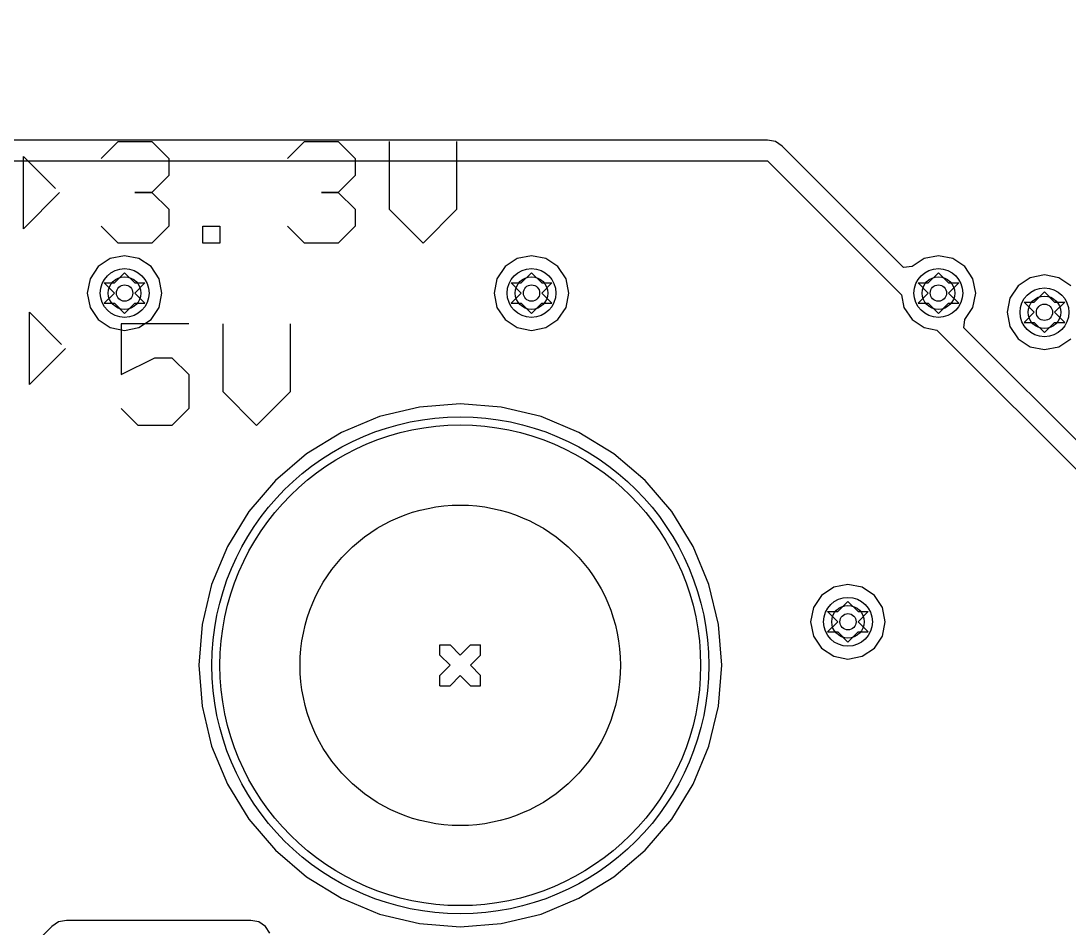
# Model space of a CAD drawing. Header units: millimetres. Extents: x 7.3 to 18.4, y 2.4 to 9.4.
# Drawn here: x 9.849 to 10.364, y 3.288 to 3.734 of the extents above; entities that cross this region are included whole.
import ezdxf

# ---------------------------------------------------------------- set-up
doc = ezdxf.new("R2010")
doc.units = ezdxf.units.MM
doc.header["$MEASUREMENT"] = 0
for name, color, linetype in [('BottomLayer', 5, 'Continuous'), ('BottomSolder', 6, 'Continuous'), ('DrillDrawing', 1, 'Continuous'), ('Mechanical1', 6, 'Continuous'), ('MidLayer1', 16, 'Continuous'), ('MidLayer2', 76, 'Continuous'), ('MultiLayer', 9, 'Continuous'), ('PadHoleLayer', 156, 'Continuous'), ('TopLayer', 1, 'Continuous'), ('TopOverlay', 2, 'Continuous'), ('TopSolder', 216, 'Continuous'), ('ViaHoleLayer', 16, 'Continuous')]:
    doc.layers.add(name, color=color, linetype=linetype)

msp = doc.modelspace()

# ---------------------------------------------------------------- linework, layer by layer
at = {"layer": 'BottomLayer'}
for p, q in [((10.065, 3.54555), (10.0449, 3.54397)), ((10.0851, 3.54397), (10.065, 3.54555)), ((10.02529, 3.53926), (10.00666, 3.53155)), ((10.0449, 3.54397), (10.02529, 3.53926)), ((10.10471, 3.53926), (10.0851, 3.54397)), ((10.12334, 3.53155), (10.10471, 3.53926)), ((10.00666, 3.53155), (9.98947, 3.52101)), ((10.14053, 3.52101), (10.12334, 3.53155)), ((9.98947, 3.52101), (9.97413, 3.50791)), ((10.15587, 3.50791), (10.14053, 3.52101)), ((9.97413, 3.50791), (9.96104, 3.49258)), ((10.16896, 3.49258), (10.15587, 3.50791)), ((9.96104, 3.49258), (9.9505, 3.47539)), ((10.1795, 3.47539), (10.16896, 3.49258)), ((9.9505, 3.47539), (9.94278, 3.45676)), ((10.18722, 3.45676), (10.1795, 3.47539)), ((9.94278, 3.45676), (9.93808, 3.43715)), ((10.19192, 3.43715), (10.18722, 3.45676)), ((9.93808, 3.43715), (9.93649, 3.41705)), ((10.19351, 3.41705), (10.19192, 3.43715)), ((9.93649, 3.41705), (9.93808, 3.39694)), ((10.19192, 3.39694), (10.19351, 3.41705)), ((9.93808, 3.39694), (9.94278, 3.37734)), ((10.18722, 3.37734), (10.19192, 3.39694)), ((9.94278, 3.37734), (9.9505, 3.35871)), ((10.1795, 3.35871), (10.18722, 3.37734)), ((9.9505, 3.35871), (9.96104, 3.34151)), ((10.16896, 3.34151), (10.1795, 3.35871)), ((9.96104, 3.34151), (9.97413, 3.32618)), ((10.15587, 3.32618), (10.16896, 3.34151)), ((9.97413, 3.32618), (9.98947, 3.31308)), ((10.14053, 3.31308), (10.15587, 3.32618)), ((9.98947, 3.31308), (10.00666, 3.30255)), ((10.12334, 3.30255), (10.14053, 3.31308)), ((10.00666, 3.30255), (10.02529, 3.29483)), ((10.10471, 3.29483), (10.12334, 3.30255)), ((10.02529, 3.29483), (10.0449, 3.29012)), ((10.0851, 3.29012), (10.10471, 3.29483)), ((10.0449, 3.29012), (10.065, 3.28854)), ((10.065, 3.28854), (10.0851, 3.29012))]:
    msp.add_line(p, q, dxfattribs=at)
for centre, radius in [((9.9, 3.6), 0.008), ((10.1, 3.6), 0.008), ((10.3, 3.6), 0.008), ((10.35214, 3.59054), 0.008), ((10.065, 3.41705), 0.11811), ((10.25555, 3.43846), 0.008)]:
    msp.add_circle(centre, radius, dxfattribs=at)
at = {"layer": 'BottomSolder'}
for centre, radius in [((9.9, 3.6), 0.012), ((10.1, 3.6), 0.012), ((10.3, 3.6), 0.012), ((10.35214, 3.59054), 0.012), ((10.065, 3.41705), 0.12211), ((10.25555, 3.43846), 0.012)]:
    msp.add_circle(centre, radius, dxfattribs=at)
at = {"layer": 'DrillDrawing'}
for p, q in [((9.895, 3.605), (9.9, 3.61)), ((9.9, 3.61), (9.905, 3.605)), ((10.095, 3.605), (10.1, 3.61)), ((10.1, 3.61), (10.105, 3.605)), ((10.295, 3.605), (10.3, 3.61)), ((10.3, 3.61), (10.305, 3.605)), ((9.89, 3.605), (9.895, 3.6)), ((9.89, 3.605), (9.895, 3.605)), ((9.905, 3.605), (9.91, 3.605)), ((9.905, 3.6), (9.91, 3.605)), ((10.09, 3.605), (10.095, 3.6)), ((10.09, 3.605), (10.095, 3.605)), ((10.105, 3.605), (10.11, 3.605)), ((10.105, 3.6), (10.11, 3.605)), ((10.29, 3.605), (10.295, 3.6)), ((10.29, 3.605), (10.295, 3.605)), ((10.305, 3.605), (10.31, 3.605)), ((10.305, 3.6), (10.31, 3.605)), ((9.89, 3.595), (9.895, 3.6)), ((9.905, 3.6), (9.91, 3.595)), ((10.09, 3.595), (10.095, 3.6)), ((10.105, 3.6), (10.11, 3.595)), ((10.29, 3.595), (10.295, 3.6)), ((10.305, 3.6), (10.31, 3.595)), ((10.34714, 3.59554), (10.35214, 3.60054)), ((10.35214, 3.60054), (10.35714, 3.59554)), ((9.89, 3.595), (9.895, 3.595)), ((9.895, 3.595), (9.9, 3.59)), ((9.9, 3.59), (9.905, 3.595)), ((9.905, 3.595), (9.91, 3.595)), ((10.09, 3.595), (10.095, 3.595)), ((10.095, 3.595), (10.1, 3.59)), ((10.1, 3.59), (10.105, 3.595)), ((10.105, 3.595), (10.11, 3.595)), ((10.29, 3.595), (10.295, 3.595)), ((10.295, 3.595), (10.3, 3.59)), ((10.3, 3.59), (10.305, 3.595)), ((10.305, 3.595), (10.31, 3.595)), ((10.34214, 3.59554), (10.34714, 3.59054)), ((10.34214, 3.59554), (10.34714, 3.59554)), ((10.35714, 3.59554), (10.36214, 3.59554)), ((10.35714, 3.59054), (10.36214, 3.59554)), ((10.34214, 3.58554), (10.34714, 3.59054)), ((10.34214, 3.58554), (10.34714, 3.58554)), ((10.34714, 3.58554), (10.35214, 3.58054)), ((10.35214, 3.58054), (10.35714, 3.58554)), ((10.35714, 3.59054), (10.36214, 3.58554)), ((10.35714, 3.58554), (10.36214, 3.58554)), ((10.25055, 3.44346), (10.25555, 3.44846)), ((10.25555, 3.44846), (10.26055, 3.44346)), ((10.24555, 3.44346), (10.25055, 3.43846)), ((10.24555, 3.44346), (10.25055, 3.44346)), ((10.26055, 3.44346), (10.26555, 3.44346)), ((10.26055, 3.43846), (10.26555, 3.44346)), ((10.24555, 3.43346), (10.25055, 3.43846)), ((10.26055, 3.43846), (10.26555, 3.43346)), ((10.24555, 3.43346), (10.25055, 3.43346)), ((10.25055, 3.43346), (10.25555, 3.42846)), ((10.25555, 3.42846), (10.26055, 3.43346)), ((10.26055, 3.43346), (10.26555, 3.43346)), ((10.055, 3.42205), (10.055, 3.42705)), ((10.055, 3.42705), (10.06, 3.42705)), ((10.06, 3.42705), (10.065, 3.42205)), ((10.065, 3.42205), (10.07, 3.42705)), ((10.07, 3.42705), (10.075, 3.42705)), ((10.075, 3.42205), (10.075, 3.42705)), ((10.055, 3.42205), (10.06, 3.41705)), ((10.07, 3.41705), (10.075, 3.42205)), ((10.055, 3.41205), (10.06, 3.41705)), ((10.07, 3.41705), (10.075, 3.41205)), ((10.055, 3.40705), (10.055, 3.41205)), ((10.06, 3.40705), (10.065, 3.41205)), ((10.065, 3.41205), (10.07, 3.40705)), ((10.075, 3.40705), (10.075, 3.41205)), ((10.055, 3.40705), (10.06, 3.40705)), ((10.07, 3.40705), (10.075, 3.40705))]:
    msp.add_line(p, q, dxfattribs=at)
at = {"layer": 'Mechanical1'}
msp.add_circle((9.37681, 4.09921), 1.5748, dxfattribs=at)
at = {"layer": 'MidLayer1'}
for p, q in [((10.065, 3.54555), (10.0449, 3.54397)), ((10.0851, 3.54397), (10.065, 3.54555)), ((10.02529, 3.53926), (10.00666, 3.53155)), ((10.0449, 3.54397), (10.02529, 3.53926)), ((10.10471, 3.53926), (10.0851, 3.54397)), ((10.12334, 3.53155), (10.10471, 3.53926)), ((10.00666, 3.53155), (9.98947, 3.52101)), ((10.14053, 3.52101), (10.12334, 3.53155)), ((9.98947, 3.52101), (9.97413, 3.50791)), ((10.15587, 3.50791), (10.14053, 3.52101)), ((9.97413, 3.50791), (9.96104, 3.49258)), ((10.16896, 3.49258), (10.15587, 3.50791)), ((9.96104, 3.49258), (9.9505, 3.47539)), ((10.1795, 3.47539), (10.16896, 3.49258)), ((9.9505, 3.47539), (9.94278, 3.45676)), ((10.18722, 3.45676), (10.1795, 3.47539)), ((9.94278, 3.45676), (9.93808, 3.43715)), ((10.19192, 3.43715), (10.18722, 3.45676)), ((9.93808, 3.43715), (9.93649, 3.41705)), ((10.19351, 3.41705), (10.19192, 3.43715)), ((9.93649, 3.41705), (9.93808, 3.39694)), ((10.19192, 3.39694), (10.19351, 3.41705)), ((9.93808, 3.39694), (9.94278, 3.37734)), ((10.18722, 3.37734), (10.19192, 3.39694)), ((9.94278, 3.37734), (9.9505, 3.35871)), ((10.1795, 3.35871), (10.18722, 3.37734)), ((9.9505, 3.35871), (9.96104, 3.34151)), ((10.16896, 3.34151), (10.1795, 3.35871)), ((9.96104, 3.34151), (9.97413, 3.32618)), ((10.15587, 3.32618), (10.16896, 3.34151)), ((9.97413, 3.32618), (9.98947, 3.31308)), ((10.14053, 3.31308), (10.15587, 3.32618)), ((9.98947, 3.31308), (10.00666, 3.30255)), ((10.12334, 3.30255), (10.14053, 3.31308)), ((10.00666, 3.30255), (10.02529, 3.29483)), ((10.10471, 3.29483), (10.12334, 3.30255)), ((10.02529, 3.29483), (10.0449, 3.29012)), ((10.0851, 3.29012), (10.10471, 3.29483)), ((10.0449, 3.29012), (10.065, 3.28854)), ((10.065, 3.28854), (10.0851, 3.29012))]:
    msp.add_line(p, q, dxfattribs=at)
for centre, radius in [((9.9, 3.6), 0.008), ((10.1, 3.6), 0.008), ((10.3, 3.6), 0.008), ((10.35214, 3.59054), 0.008), ((10.065, 3.41705), 0.11811), ((10.25555, 3.43846), 0.008)]:
    msp.add_circle(centre, radius, dxfattribs=at)
at = {"layer": 'MidLayer2'}
for p, q in [((10.216, 3.6752), (9.84256, 3.6752)), ((10.2199, 3.67442), (10.216, 3.6752)), ((10.22321, 3.67221), (10.2199, 3.67442)), ((10.28285, 3.61257), (10.22321, 3.67221)), ((9.642, 3.665), (10.216, 3.665)), ((10.216, 3.665), (10.28181, 3.59919)), ((9.89298, 3.61696), (9.88702, 3.61298)), ((9.9, 3.61835), (9.89298, 3.61696)), ((9.90702, 3.61696), (9.9, 3.61835)), ((9.91298, 3.61298), (9.90702, 3.61696)), ((10.09298, 3.61696), (10.08702, 3.61298)), ((10.1, 3.61835), (10.09298, 3.61696)), ((10.10702, 3.61696), (10.1, 3.61835)), ((10.11298, 3.61298), (10.10702, 3.61696)), ((10.29298, 3.61696), (10.28702, 3.61298)), ((10.3, 3.61835), (10.29298, 3.61696)), ((10.30702, 3.61696), (10.3, 3.61835)), ((10.31298, 3.61298), (10.30702, 3.61696)), ((9.88702, 3.61298), (9.88304, 3.60702)), ((9.91696, 3.60702), (9.91298, 3.61298)), ((10.08702, 3.61298), (10.08304, 3.60702)), ((10.11696, 3.60702), (10.11298, 3.61298)), ((10.28702, 3.61298), (10.28285, 3.61257)), ((10.31696, 3.60702), (10.31298, 3.61298)), ((9.88304, 3.60702), (9.88165, 3.6)), ((9.91835, 3.6), (9.91696, 3.60702)), ((10.08304, 3.60702), (10.08165, 3.6)), ((10.11835, 3.6), (10.11696, 3.60702)), ((10.31835, 3.6), (10.31696, 3.60702)), ((10.34512, 3.6075), (10.33916, 3.60352)), ((10.35214, 3.6089), (10.34512, 3.6075)), ((10.35916, 3.6075), (10.35214, 3.6089)), ((10.36512, 3.60352), (10.35916, 3.6075)), ((10.33916, 3.60352), (10.33518, 3.59757)), ((9.88165, 3.6), (9.88304, 3.59298)), ((9.91696, 3.59298), (9.91835, 3.6)), ((10.08165, 3.6), (10.08304, 3.59298)), ((10.11696, 3.59298), (10.11835, 3.6)), ((10.28181, 3.59919), (10.28304, 3.59298)), ((10.31696, 3.59298), (10.31835, 3.6)), ((10.33518, 3.59757), (10.33379, 3.59054)), ((9.88304, 3.59298), (9.88702, 3.58702)), ((9.91298, 3.58702), (9.91696, 3.59298)), ((10.08304, 3.59298), (10.08702, 3.58702)), ((10.11298, 3.58702), (10.11696, 3.59298)), ((10.28304, 3.59298), (10.28702, 3.58702)), ((10.31298, 3.58702), (10.31696, 3.59298)), ((9.88702, 3.58702), (9.89298, 3.58304)), ((9.90702, 3.58304), (9.91298, 3.58702)), ((10.08702, 3.58702), (10.09298, 3.58304)), ((10.10702, 3.58304), (10.11298, 3.58702)), ((10.28702, 3.58702), (10.29298, 3.58304)), ((10.31257, 3.58285), (10.31298, 3.58702)), ((10.33379, 3.59054), (10.33518, 3.58352)), ((9.89298, 3.58304), (9.9, 3.58165)), ((9.9, 3.58165), (9.90702, 3.58304)), ((10.09298, 3.58304), (10.1, 3.58165)), ((10.1, 3.58165), (10.10702, 3.58304)), ((10.29298, 3.58304), (10.29919, 3.58181)), ((10.29919, 3.58181), (10.50028, 3.38072)), ((10.50749, 3.38793), (10.31257, 3.58285)), ((10.33518, 3.58352), (10.33916, 3.57757)), ((10.33916, 3.57757), (10.34512, 3.57359)), ((10.35916, 3.57359), (10.36512, 3.57757)), ((10.34512, 3.57359), (10.35214, 3.57219)), ((10.35214, 3.57219), (10.35916, 3.57359)), ((10.065, 3.54555), (10.0449, 3.54397)), ((10.0851, 3.54397), (10.065, 3.54555)), ((10.02529, 3.53926), (10.00666, 3.53155)), ((10.0449, 3.54397), (10.02529, 3.53926)), ((10.10471, 3.53926), (10.0851, 3.54397)), ((10.12334, 3.53155), (10.10471, 3.53926)), ((10.00666, 3.53155), (9.98947, 3.52101)), ((10.14053, 3.52101), (10.12334, 3.53155)), ((9.98947, 3.52101), (9.97413, 3.50791)), ((10.15587, 3.50791), (10.14053, 3.52101)), ((9.97413, 3.50791), (9.96104, 3.49258)), ((10.16896, 3.49258), (10.15587, 3.50791)), ((9.96104, 3.49258), (9.9505, 3.47539)), ((10.1795, 3.47539), (10.16896, 3.49258)), ((9.9505, 3.47539), (9.94278, 3.45676)), ((10.18722, 3.45676), (10.1795, 3.47539)), ((9.94278, 3.45676), (9.93808, 3.43715)), ((10.19192, 3.43715), (10.18722, 3.45676)), ((10.25555, 3.45682), (10.24853, 3.45542)), ((10.26257, 3.45542), (10.25555, 3.45682)), ((10.24853, 3.45542), (10.24257, 3.45144)), ((10.26853, 3.45144), (10.26257, 3.45542)), ((10.24257, 3.45144), (10.2386, 3.44549)), ((10.27251, 3.44549), (10.26853, 3.45144)), ((10.2386, 3.44549), (10.2372, 3.43846)), ((10.2739, 3.43846), (10.27251, 3.44549)), ((9.93808, 3.43715), (9.93649, 3.41705)), ((10.19351, 3.41705), (10.19192, 3.43715)), ((10.2372, 3.43846), (10.2386, 3.43144)), ((10.27251, 3.43144), (10.2739, 3.43846)), ((10.2386, 3.43144), (10.24257, 3.42549)), ((10.26853, 3.42549), (10.27251, 3.43144)), ((10.24257, 3.42549), (10.24853, 3.42151)), ((10.24853, 3.42151), (10.25555, 3.42011)), ((10.25555, 3.42011), (10.26257, 3.42151)), ((10.26257, 3.42151), (10.26853, 3.42549)), ((9.93649, 3.41705), (9.93808, 3.39694)), ((10.19192, 3.39694), (10.19351, 3.41705)), ((9.93808, 3.39694), (9.94278, 3.37734)), ((10.18722, 3.37734), (10.19192, 3.39694)), ((9.94278, 3.37734), (9.9505, 3.35871)), ((10.1795, 3.35871), (10.18722, 3.37734)), ((9.9505, 3.35871), (9.96104, 3.34151)), ((10.16896, 3.34151), (10.1795, 3.35871)), ((9.96104, 3.34151), (9.97413, 3.32618)), ((10.15587, 3.32618), (10.16896, 3.34151)), ((9.97413, 3.32618), (9.98947, 3.31308)), ((10.14053, 3.31308), (10.15587, 3.32618)), ((9.98947, 3.31308), (10.00666, 3.30255)), ((10.12334, 3.30255), (10.14053, 3.31308)), ((10.00666, 3.30255), (10.02529, 3.29483)), ((10.10471, 3.29483), (10.12334, 3.30255)), ((10.02529, 3.29483), (10.0449, 3.29012)), ((10.0851, 3.29012), (10.10471, 3.29483)), ((10.0449, 3.29012), (10.065, 3.28854)), ((10.065, 3.28854), (10.0851, 3.29012))]:
    msp.add_line(p, q, dxfattribs=at)
for centre, radius in [((9.9, 3.6), 0.008), ((10.1, 3.6), 0.008), ((10.3, 3.6), 0.008), ((10.35214, 3.59054), 0.008), ((10.065, 3.41705), 0.11811), ((10.25555, 3.43846), 0.008)]:
    msp.add_circle(centre, radius, dxfattribs=at)
at = {"layer": 'MultiLayer'}
for centre, radius in [((9.9, 3.6), 0.008), ((10.1, 3.6), 0.008), ((10.3, 3.6), 0.008), ((10.35214, 3.59054), 0.008), ((10.065, 3.41705), 0.11811), ((10.25555, 3.43846), 0.008)]:
    msp.add_circle(centre, radius, dxfattribs=at)
at = {"layer": 'PadHoleLayer'}
msp.add_circle((10.065, 3.41705), 0.07874, dxfattribs=at)
at = {"layer": 'TopLayer'}
for p, q in [((10.065, 3.54555), (10.0449, 3.54397)), ((10.0851, 3.54397), (10.065, 3.54555)), ((10.02529, 3.53926), (10.00666, 3.53155)), ((10.0449, 3.54397), (10.02529, 3.53926)), ((10.10471, 3.53926), (10.0851, 3.54397)), ((10.12334, 3.53155), (10.10471, 3.53926)), ((10.00666, 3.53155), (9.98947, 3.52101)), ((10.14053, 3.52101), (10.12334, 3.53155)), ((9.98947, 3.52101), (9.97413, 3.50791)), ((10.15587, 3.50791), (10.14053, 3.52101)), ((9.97413, 3.50791), (9.96104, 3.49258)), ((10.16896, 3.49258), (10.15587, 3.50791)), ((9.96104, 3.49258), (9.9505, 3.47539)), ((10.1795, 3.47539), (10.16896, 3.49258)), ((9.9505, 3.47539), (9.94278, 3.45676)), ((10.18722, 3.45676), (10.1795, 3.47539)), ((9.94278, 3.45676), (9.93808, 3.43715)), ((10.19192, 3.43715), (10.18722, 3.45676)), ((9.93808, 3.43715), (9.93649, 3.41705)), ((10.19351, 3.41705), (10.19192, 3.43715)), ((9.93649, 3.41705), (9.93808, 3.39694)), ((10.19192, 3.39694), (10.19351, 3.41705)), ((9.93808, 3.39694), (9.94278, 3.37734)), ((10.18722, 3.37734), (10.19192, 3.39694)), ((9.94278, 3.37734), (9.9505, 3.35871)), ((10.1795, 3.35871), (10.18722, 3.37734)), ((9.9505, 3.35871), (9.96104, 3.34151)), ((10.16896, 3.34151), (10.1795, 3.35871)), ((9.96104, 3.34151), (9.97413, 3.32618)), ((10.15587, 3.32618), (10.16896, 3.34151)), ((9.97413, 3.32618), (9.98947, 3.31308)), ((10.14053, 3.31308), (10.15587, 3.32618)), ((9.98947, 3.31308), (10.00666, 3.30255)), ((10.12334, 3.30255), (10.14053, 3.31308)), ((10.00666, 3.30255), (10.02529, 3.29483)), ((10.10471, 3.29483), (10.12334, 3.30255)), ((10.02529, 3.29483), (10.0449, 3.29012)), ((10.0851, 3.29012), (10.10471, 3.29483)), ((9.86428, 3.2887), (9.78753, 3.21195)), ((9.86759, 3.29091), (9.86428, 3.2887)), ((9.87149, 3.29168), (9.86759, 3.29091)), ((9.962, 3.29168), (9.87149, 3.29168)), ((9.9659, 3.29091), (9.962, 3.29168)), ((9.96921, 3.2887), (9.9659, 3.29091)), ((9.97142, 3.28539), (9.96921, 3.2887)), ((10.0449, 3.29012), (10.065, 3.28854)), ((10.065, 3.28854), (10.0851, 3.29012))]:
    msp.add_line(p, q, dxfattribs=at)
for centre, radius in [((9.9, 3.6), 0.008), ((10.1, 3.6), 0.008), ((10.3, 3.6), 0.008), ((10.35214, 3.59054), 0.008), ((10.065, 3.41705), 0.11811), ((10.25555, 3.43846), 0.008)]:
    msp.add_circle(centre, radius, dxfattribs=at)
at = {"layer": 'TopOverlay'}
for p, q in [((9.88843, 3.66614), (9.89676, 3.67447)), ((9.89676, 3.67447), (9.91342, 3.67447)), ((9.91342, 3.67447), (9.92175, 3.66614)), ((9.98006, 3.66614), (9.98839, 3.67447)), ((9.98839, 3.67447), (10.00505, 3.67447)), ((10.00505, 3.67447), (10.01338, 3.66614)), ((10.03005, 3.67447), (10.03005, 3.64115)), ((10.06337, 3.64115), (10.06337, 3.67447)), ((9.85032, 3.66708), (9.86606, 3.65133)), ((9.85032, 3.63164), (9.85032, 3.66708)), ((9.92175, 3.66614), (9.92175, 3.65781)), ((10.01338, 3.66614), (10.01338, 3.65781)), ((9.92175, 3.65781), (9.91342, 3.64948)), ((10.01338, 3.65781), (10.00505, 3.64948)), ((9.85032, 3.63164), (9.86803, 3.64936)), ((9.91342, 3.64948), (9.90509, 3.64948)), ((9.90509, 3.64948), (9.91342, 3.64948)), ((9.91342, 3.64948), (9.92175, 3.64115)), ((10.00505, 3.64948), (9.99672, 3.64948)), ((9.99672, 3.64948), (10.00505, 3.64948)), ((10.00505, 3.64948), (10.01338, 3.64115)), ((9.92175, 3.64115), (9.92175, 3.63282)), ((10.01338, 3.64115), (10.01338, 3.63282)), ((10.03005, 3.64115), (10.04671, 3.62449)), ((10.04671, 3.62449), (10.06337, 3.64115)), ((9.89676, 3.62449), (9.88843, 3.63282)), ((9.92175, 3.63282), (9.91342, 3.62449)), ((9.93841, 3.62449), (9.93841, 3.63282)), ((9.93841, 3.63282), (9.94674, 3.63282)), ((9.94674, 3.63282), (9.94674, 3.62449)), ((9.98839, 3.62449), (9.98006, 3.63282)), ((10.01338, 3.63282), (10.00505, 3.62449)), ((9.85032, 3.63164), (9.85032, 3.63164)), ((9.91342, 3.62449), (9.89676, 3.62449)), ((9.94674, 3.62449), (9.93841, 3.62449)), ((10.00505, 3.62449), (9.98839, 3.62449)), ((9.85319, 3.59054), (9.86894, 3.57479)), ((9.85319, 3.55511), (9.85319, 3.59054)), ((9.93159, 3.58491), (9.89827, 3.58491)), ((9.89827, 3.58491), (9.89827, 3.55991)), ((9.94825, 3.58491), (9.94825, 3.55158)), ((9.98157, 3.55158), (9.98157, 3.58491)), ((9.85319, 3.55511), (9.87091, 3.57283)), ((9.89827, 3.55991), (9.91493, 3.56824)), ((9.91493, 3.56824), (9.92326, 3.56824)), ((9.92326, 3.56824), (9.93159, 3.55991)), ((9.93159, 3.55991), (9.93159, 3.54325)), ((9.85319, 3.55511), (9.85319, 3.55511)), ((9.94825, 3.55158), (9.96491, 3.53492)), ((9.96491, 3.53492), (9.98157, 3.55158)), ((9.9066, 3.53492), (9.89827, 3.54325)), ((9.93159, 3.54325), (9.92326, 3.53492)), ((9.92326, 3.53492), (9.9066, 3.53492))]:
    msp.add_line(p, q, dxfattribs=at)
at = {"layer": 'TopSolder'}
for centre, radius in [((9.9, 3.6), 0.012), ((10.1, 3.6), 0.012), ((10.3, 3.6), 0.012), ((10.35214, 3.59054), 0.012), ((10.065, 3.41705), 0.12211), ((10.25555, 3.43846), 0.012)]:
    msp.add_circle(centre, radius, dxfattribs=at)
at = {"layer": 'ViaHoleLayer'}
for centre in [(9.9, 3.6), (10.1, 3.6), (10.3, 3.6), (10.35214, 3.59054), (10.25555, 3.43846)]:
    msp.add_circle(centre, 0.004, dxfattribs=at)

doc.saveas('drawing.dxf')
